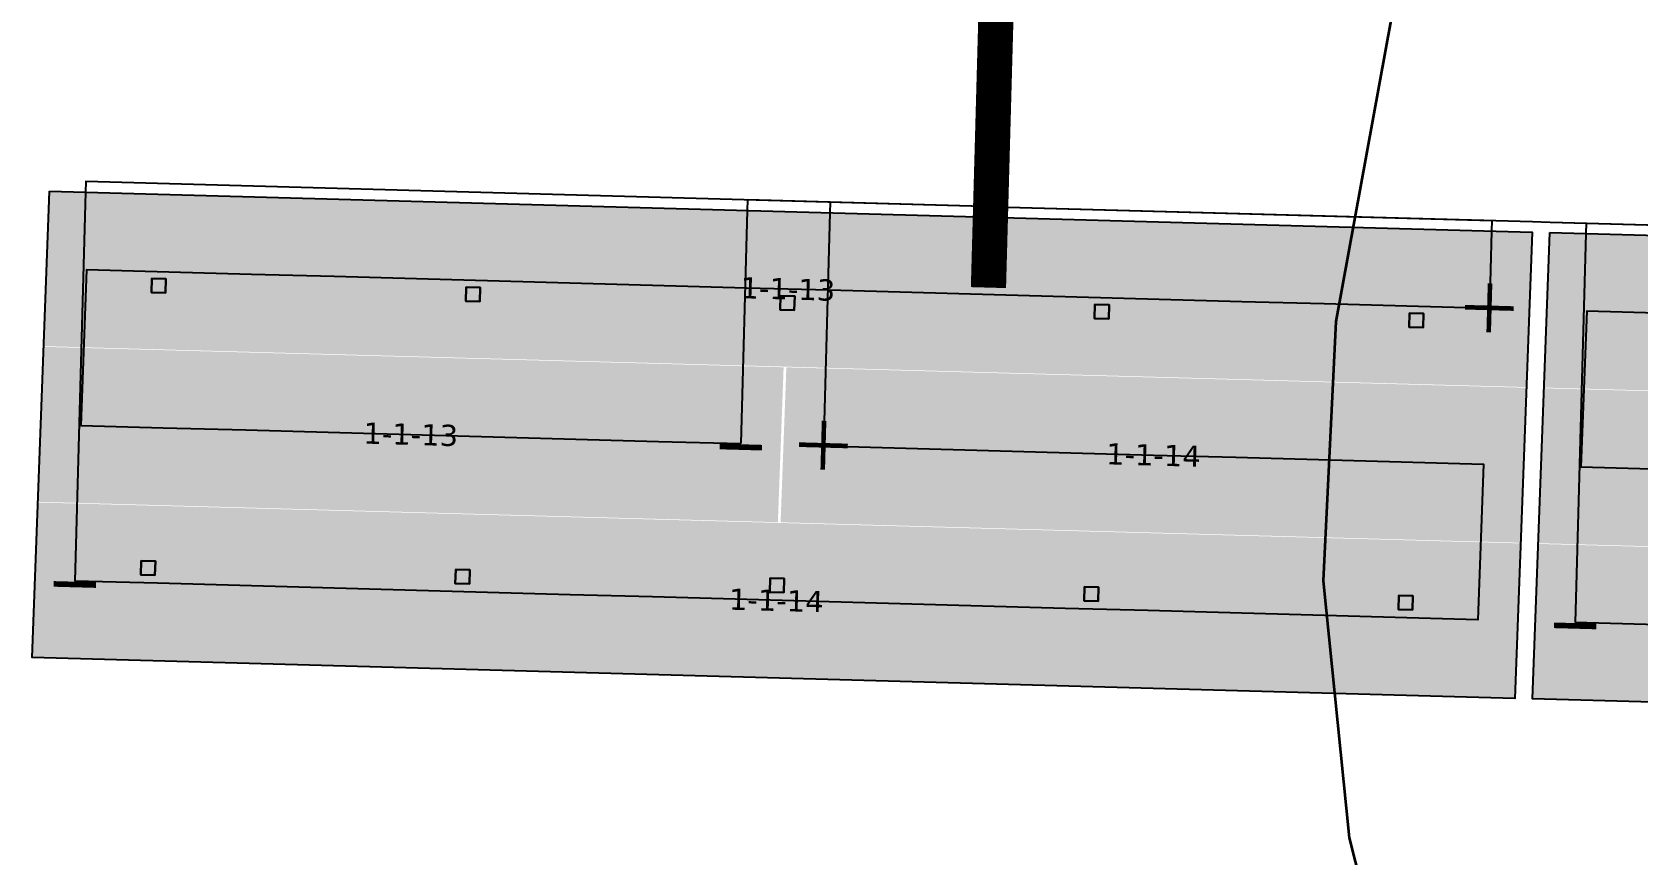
# Model space of a CAD drawing. Header units: metres. Extents: x 1477905 to 1478744, y 4202276 to 4202610.
# Drawn here: x 1477974.92 to 1477997.72, y 4202318.42 to 4202330.09 of the extents above; entities that cross this region are included whole.
import ezdxf

# ---------------------------------------------------------------- set-up
doc = ezdxf.new("R2010")
doc.units = ezdxf.units.M
doc.layers.add('Nouveau Terrain - CN - Courbes', color=22, linetype='Continuous', lineweight=0)
for name, color, linetype in [('PVcase Device Coloring', 7, 'Continuous'), ('PVcase Polarity Symbols', 7, 'Continuous'), ('PVcase Poles', 7, 'Continuous'), ('PVcase PV Modules (full frames)', 142, 'Continuous'), ('PVcase PV Modules (optimised)', 142, 'Continuous'), ('PVcase String Cables', 150, 'Continuous'), ('PVcase Stringing Numbers', 7, 'Continuous'), ('PVcase Strings', 92, 'Continuous'), ('PVcase Trenches', 7, 'Continuous')]:
    doc.layers.add(name, color=color, linetype=linetype)
doc.styles.get("Standard").update_dxf_attribs({"font": 'verdana.ttf'})
doc.styles.add('UBS-Style de texte', font='verdana.ttf')

# ---------------------------------------------------------------- blocks, each defined once
blk = doc.blocks.new('3P18@15DEG F FX ID2 PVBlock')
at = {"layer": 'PVcase PV Modules (optimised)', "color": 0}
blk.add_polyline3d([(0, 0, 1.773945735132677), (21.06698842950539, -0.5810537936249747, 1.773945735132684), (20.88445742833418, -7.198992669318526, 7.019385073192552e-15), (-0.182531001171211, -6.617938875693552, 0)], close=True, dxfattribs=at)

msp = doc.modelspace()

# ---------------------------------------------------------------- hatches: boundary and pattern name
at = {"layer": 'PVcase Device Coloring', "true_color": 0xb3ff80, "transparency": 33554582}
for points in [[(1477975.162391025, 4202327.835633877), (1477975.080556286, 4202325.636675165), (1477996.133951325, 4202325.055996294), (1477996.215786064, 4202327.254955006)], [(1477996.46674692, 4202327.248033192), (1477996.384561243, 4202325.04908416), (1478011.578640681, 4202324.630012515), (1478011.660826358, 4202326.828961547)], [(1477975.080197047, 4202325.627022143), (1477974.998362307, 4202323.428063431), (1477985.505579817, 4202323.138261278), (1477985.587414556, 4202325.33721999)], [(1477985.626374576, 4202325.336145424), (1477985.544539836, 4202323.137186713), (1477996.051757346, 4202322.84738456), (1477996.133592085, 4202325.046343272)], [(1477996.384200464, 4202325.03943118), (1477996.302014787, 4202322.840482148), (1478012.667866427, 4202322.389091565), (1478012.750052103, 4202324.588040597)], [(1477974.998003068, 4202323.418410407), (1477974.916168329, 4202321.219451696), (1477995.969563368, 4202320.638772825), (1477996.051398107, 4202322.837731536)], [(1477996.3041529, 4202322.830760244), (1477996.21733045, 4202320.6319391), (1478028.025955936, 4202319.754617571), (1478028.112778387, 4202321.953438715)]]:
    msp.add_hatch(color=71, dxfattribs=at).paths.add_polyline_path(points, flags=0)

# ---------------------------------------------------------------- linework, layer by layer
at = {"layer": 'Nouveau Terrain - CN - Courbes', "linetype": 'Continuous', "lineweight": 35}
msp.add_polyline3d([(1478006.412396852, 4202297.801239322, 83), (1478002.471871298, 4202298.102663486, 83), (1478001.847848419, 4202298.524040777, 83), (1478001.093572353, 4202299.889490742, 83), (1477999.930502665, 4202304.54533724, 83), (1477996.805200192, 4202309.786615624, 83), (1477994.542941552, 4202315.041818266, 83), (1477993.622994336, 4202318.658497655, 83), (1477993.253012364, 4202322.306960797, 83), (1477993.432995638, 4202325.987207691, 83), (1477995.625253581, 4202337.979717853, 83), (1477996.682585755, 4202341.734162691, 83), (1477997.185389081, 4202343.387257799, 83), (1477997.038637594, 4202348.248768949, 83), (1477997.697376424, 4202357.756428254, 83), (1477998.633390394, 4202366.082772533, 83), (1477995.150346179, 4202382.544913547, 83)], dxfattribs=at)
at = {"layer": 'PVcase Poles'}
for points in [[(1477976.609831933, 4202326.399180767, 82.51685289014156), (1477976.615346085, 4202326.599104739, 82.51685289014156), (1477976.615346085, 4202326.599104739, 86.07018400893449), (1477976.609831933, 4202326.399180767, 86.01655956928296), (1477976.609831933, 4202326.399180767, 82.51685289014156), (1477976.809755903, 4202326.393666615, 82.51685289014156), (1477976.809755903, 4202326.393666615, 86.00937140627397), (1477976.609831933, 4202326.399180767, 86.01655956928296), (1477976.809755903, 4202326.393666615, 86.00937140627397), (1477976.815270056, 4202326.593590586, 86.0629958459255), (1477976.815270056, 4202326.593590586, 82.51685289014156), (1477976.809755903, 4202326.393666615, 82.51685289014156), (1477976.815270056, 4202326.593590586, 82.51685289014156), (1477976.615346085, 4202326.599104739, 82.51685289014156), (1477976.815270056, 4202326.593590586, 82.51685289014156), (1477976.815270056, 4202326.593590586, 86.0629958459255), (1477976.615346085, 4202326.599104739, 86.07018400893449)], [(1477981.074250553, 4202326.276046539, 82.35090439088384), (1477981.079764706, 4202326.47597051, 82.35090439088384), (1477981.079764706, 4202326.47597051, 85.9096681462268), (1477981.074250553, 4202326.276046539, 85.85604370657528), (1477981.074250553, 4202326.276046539, 82.35090439088384), (1477981.274174524, 4202326.270532386, 82.35090439088384), (1477981.274174524, 4202326.270532386, 85.84885554356629), (1477981.074250553, 4202326.276046539, 85.85604370657528), (1477981.274174524, 4202326.270532386, 85.84885554356629), (1477981.279688676, 4202326.470456358, 85.90247998321783), (1477981.279688676, 4202326.470456358, 82.35090439088384), (1477981.274174524, 4202326.270532386, 82.35090439088384), (1477981.279688676, 4202326.470456358, 82.35090439088384), (1477981.079764706, 4202326.47597051, 82.35090439088384), (1477981.279688676, 4202326.470456358, 82.35090439088384), (1477981.279688676, 4202326.470456358, 85.90247998321783), (1477981.079764706, 4202326.47597051, 85.9096681462268)], [(1477985.538669174, 4202326.152912308, 82.20471114102529), (1477985.544183326, 4202326.35283628, 82.20471114102529), (1477985.544183326, 4202326.35283628, 85.74915228301806), (1477985.538669174, 4202326.152912308, 85.69552784336653), (1477985.538669174, 4202326.152912308, 82.20471114102529), (1477985.738593145, 4202326.147398156, 82.20471114102529), (1477985.738593145, 4202326.147398156, 85.68833968035754), (1477985.538669174, 4202326.152912308, 85.69552784336653), (1477985.738593145, 4202326.147398156, 85.68833968035754), (1477985.744107297, 4202326.347322128, 85.74196412000907), (1477985.744107297, 4202326.347322128, 82.20471114102529), (1477985.738593145, 4202326.147398156, 82.20471114102529), (1477985.744107297, 4202326.347322128, 82.20471114102529), (1477985.544183326, 4202326.35283628, 82.20471114102529), (1477985.744107297, 4202326.347322128, 82.20471114102529), (1477985.744107297, 4202326.347322128, 85.74196412000907), (1477985.544183326, 4202326.35283628, 85.74915228301806)], [(1477990.003087794, 4202326.02977808, 82.08749085877608), (1477990.008601947, 4202326.229702052, 82.08749085877608), (1477990.008601947, 4202326.229702052, 85.58863642031038), (1477990.003087794, 4202326.02977808, 85.53501198065885), (1477990.003087794, 4202326.02977808, 82.08749085877608), (1477990.203011765, 4202326.024263928, 82.08749085877608), (1477990.203011765, 4202326.024263928, 85.52782381764986), (1477990.003087794, 4202326.02977808, 85.53501198065885), (1477990.203011765, 4202326.024263928, 85.52782381764986), (1477990.208525917, 4202326.224187899, 85.5814482573014), (1477990.208525917, 4202326.224187899, 82.08749085877608), (1477990.203011765, 4202326.024263928, 82.08749085877608), (1477990.208525917, 4202326.224187899, 82.08749085877608), (1477990.008601947, 4202326.229702052, 82.08749085877608), (1477990.208525917, 4202326.224187899, 82.08749085877608), (1477990.208525917, 4202326.224187899, 85.5814482573014), (1477990.008601947, 4202326.229702052, 85.58863642031038)], [(1477994.467506415, 4202325.906643851, 81.95971417562241), (1477994.473020567, 4202326.106567822, 81.95971417562241), (1477994.473020567, 4202326.106567822, 85.42812055735217), (1477994.467506415, 4202325.906643851, 85.37449611770063), (1477994.467506415, 4202325.906643851, 81.95971417562241), (1477994.667430386, 4202325.901129698, 81.95971417562241), (1477994.667430386, 4202325.901129698, 85.36730795469165), (1477994.467506415, 4202325.906643851, 85.37449611770063), (1477994.667430386, 4202325.901129698, 85.36730795469165), (1477994.672944538, 4202326.10105367, 85.42093239434318), (1477994.672944538, 4202326.10105367, 81.95971417562241), (1477994.667430386, 4202325.901129698, 81.95971417562241), (1477994.672944538, 4202326.10105367, 81.95971417562241), (1477994.473020567, 4202326.106567822, 81.95971417562241), (1477994.672944538, 4202326.10105367, 81.95971417562241), (1477994.672944538, 4202326.10105367, 85.42093239434318), (1477994.473020567, 4202326.106567822, 85.42812055735217)], [(1477976.460658025, 4202322.390769824, 82.58888131708125), (1477976.466172178, 4202322.590693796, 82.58888131708125), (1477976.466172178, 4202322.590693796, 84.99613327244211), (1477976.460658025, 4202322.390769824, 84.94250883279058), (1477976.460658025, 4202322.390769824, 82.58888131708125), (1477976.660581996, 4202322.385255672, 82.58888131708125), (1477976.660581996, 4202322.385255672, 84.93532066978159), (1477976.460658025, 4202322.390769824, 84.94250883279058), (1477976.660581996, 4202322.385255672, 84.93532066978159), (1477976.666096148, 4202322.585179644, 84.98894510943313), (1477976.666096148, 4202322.585179644, 82.58888131708125), (1477976.660581996, 4202322.385255672, 82.58888131708125), (1477976.666096148, 4202322.585179644, 82.58888131708125), (1477976.466172178, 4202322.590693796, 82.58888131708125), (1477976.666096148, 4202322.585179644, 82.58888131708125), (1477976.666096148, 4202322.585179644, 84.98894510943313), (1477976.466172178, 4202322.590693796, 84.99613327244211)], [(1477980.925076646, 4202322.267635596, 82.45082153688287), (1477980.930590798, 4202322.467559568, 82.45082153688287), (1477980.930590798, 4202322.467559568, 84.83561740974108), (1477980.925076646, 4202322.267635596, 84.78199297008955), (1477980.925076646, 4202322.267635596, 82.45082153688287), (1477981.125000616, 4202322.262121444, 82.45082153688287), (1477981.125000616, 4202322.262121444, 84.77480480708056), (1477980.925076646, 4202322.267635596, 84.78199297008955), (1477981.125000616, 4202322.262121444, 84.77480480708056), (1477981.130514769, 4202322.462045415, 84.8284292467321), (1477981.130514769, 4202322.462045415, 82.45082153688287), (1477981.125000616, 4202322.262121444, 82.45082153688287), (1477981.130514769, 4202322.462045415, 82.45082153688287), (1477980.930590798, 4202322.467559568, 82.45082153688287), (1477981.130514769, 4202322.462045415, 82.45082153688287), (1477981.130514769, 4202322.462045415, 84.8284292467321), (1477980.930590798, 4202322.467559568, 84.83561740974108)], [(1477985.389495266, 4202322.144501367, 82.2662563828605), (1477985.395009418, 4202322.344425338, 82.2662563828605), (1477985.395009418, 4202322.344425338, 84.67510154678287), (1477985.389495266, 4202322.144501367, 84.62147710713133), (1477985.389495266, 4202322.144501367, 82.2662563828605), (1477985.589419237, 4202322.138987214, 82.2662563828605), (1477985.589419237, 4202322.138987214, 84.61428894412235), (1477985.389495266, 4202322.144501367, 84.62147710713133), (1477985.589419237, 4202322.138987214, 84.61428894412235), (1477985.594933389, 4202322.338911186, 84.66791338377388), (1477985.594933389, 4202322.338911186, 82.2662563828605), (1477985.589419237, 4202322.138987214, 82.2662563828605), (1477985.594933389, 4202322.338911186, 82.2662563828605), (1477985.395009418, 4202322.344425338, 82.2662563828605), (1477985.594933389, 4202322.338911186, 82.2662563828605), (1477985.594933389, 4202322.338911186, 84.66791338377388), (1477985.395009418, 4202322.344425338, 84.67510154678287)], [(1477989.853913886, 4202322.021367138, 82.09388571482725), (1477989.859428039, 4202322.22129111, 82.09388571482725), (1477989.859428039, 4202322.22129111, 84.51458568408184), (1477989.853913886, 4202322.021367138, 84.4609612444303), (1477989.853913886, 4202322.021367138, 82.09388571482725), (1477990.053837857, 4202322.015852986, 82.09388571482725), (1477990.053837857, 4202322.015852986, 84.45377308142132), (1477989.853913886, 4202322.021367138, 84.4609612444303), (1477990.053837857, 4202322.015852986, 84.45377308142132), (1477990.05935201, 4202322.215776958, 84.50739752107285), (1477990.05935201, 4202322.215776958, 82.09388571482725), (1477990.053837857, 4202322.015852986, 82.09388571482725), (1477990.05935201, 4202322.215776958, 82.09388571482725), (1477989.859428039, 4202322.22129111, 82.09388571482725), (1477990.05935201, 4202322.215776958, 82.09388571482725), (1477990.05935201, 4202322.215776958, 84.50739752107285), (1477989.859428039, 4202322.22129111, 84.51458568408184)], [(1477994.318332507, 4202321.898232909, 81.96463514468475), (1477994.32384666, 4202322.098156881, 81.96463514468475), (1477994.32384666, 4202322.098156881, 84.35406982111698), (1477994.318332507, 4202321.898232909, 84.30044538146544), (1477994.318332507, 4202321.898232909, 81.96463514468475), (1477994.518256478, 4202321.892718757, 81.96463514468475), (1477994.518256478, 4202321.892718757, 84.29325721845646), (1477994.318332507, 4202321.898232909, 84.30044538146544), (1477994.518256478, 4202321.892718757, 84.29325721845646), (1477994.52377063, 4202322.092642728, 84.34688165810799), (1477994.52377063, 4202322.092642728, 81.96463514468475), (1477994.518256478, 4202321.892718757, 81.96463514468475), (1477994.52377063, 4202322.092642728, 81.96463514468475), (1477994.32384666, 4202322.098156881, 81.96463514468475), (1477994.52377063, 4202322.092642728, 81.96463514468475), (1477994.52377063, 4202322.092642728, 84.34688165810799), (1477994.32384666, 4202322.098156881, 84.35406982111698)]]:
    msp.add_polyline3d(points, dxfattribs=at)
at = {"layer": 'PVcase String Cables'}
for points in [[(1477982.062604593, 4202348.668681913, 86.23765637321624), (1477989.002763463, 4202348.477263686, 86.01769885901967), (1477989.002763463, 4202348.477263686, 82.49283262244512), (1477988.920581433, 4202345.497629298, 82.49769059812704), (1477988.838399403, 4202342.51799491, 82.48770924463153), (1477988.756217374, 4202339.538360521, 82.46173863708627), (1477988.674035344, 4202336.558726132, 82.44394899565957), (1477988.591853315, 4202333.579091744, 82.41410711770224), (1477988.509671285, 4202330.599457355, 82.39411051042558), (1477988.427489255, 4202327.619822967, 82.37811010954083), (1477988.427489255, 4202327.619822967, 85.96754482169206), (1477975.679837993, 4202327.971419078, 86.42588003070654), (1477975.675702379, 4202327.82147611, 86.42582814602379), (1477975.52350444, 4202322.303308517, 84.94572227066502)], [(1477982.062604593, 4202348.668681913, 86.23765637321624), (1477989.002763463, 4202348.477263686, 86.01769885901967), (1477989.002763463, 4202348.477263686, 82.49283262244512), (1477988.920581433, 4202345.497629298, 82.49769059812704), (1477988.838399404, 4202342.517994909, 82.48770924461387), (1477988.756217374, 4202339.53836052, 82.46173863707153), (1477988.674035344, 4202336.558726132, 82.44394899565957), (1477988.591853315, 4202333.579091744, 82.41410711770224), (1477988.509671285, 4202330.599457354, 82.39411051041199), (1477988.427489255, 4202327.619822966, 82.3781101095273), (1477988.427489255, 4202327.619822966, 85.96754482168245), (1477996.221364744, 4202327.404858171, 85.6873200589043), (1477996.472349523, 4202327.397935699, 85.67814742046922), (1478011.087795684, 4202326.994823487, 85.14393339825865), (1478011.08366007, 4202326.844880513, 85.14387977784199), (1478011.053327008, 4202325.745109228, 84.84888817765258)], [(1477982.062604593, 4202348.668681913, 86.23765637321624), (1477989.002763463, 4202348.477263686, 86.01769885901967), (1477989.002763463, 4202348.477263686, 82.49283262244512), (1477988.920581433, 4202345.497629298, 82.49769059812704), (1477988.838399403, 4202342.51799491, 82.48770924463153), (1477988.756217374, 4202339.538360521, 82.46173863708627), (1477988.674035344, 4202336.558726132, 82.44394899565957), (1477988.591853315, 4202333.579091744, 82.41410711770224), (1477988.509671285, 4202330.599457355, 82.39411051042558), (1477988.427489255, 4202327.619822967, 82.37811010954083), (1477988.427489255, 4202327.619822967, 85.96754482169206), (1477996.221364744, 4202327.404858172, 85.68732005890556), (1477996.472349523, 4202327.397935699, 85.6781474204607), (1478012.237953868, 4202326.963100691, 85.10189358485097), (1478012.233818254, 4202326.813157717, 85.10183996443432), (1478012.142552753, 4202323.504188279, 84.21427524689892)], [(1477982.062604593, 4202348.668681913, 86.23765637321624), (1477989.002763463, 4202348.477263686, 86.01769885901967), (1477989.002763463, 4202348.477263686, 82.49283262244512), (1477988.920581433, 4202345.497629298, 82.49769059812704), (1477988.838399403, 4202342.51799491, 82.48770924463153), (1477988.756217374, 4202339.538360521, 82.46173863708627), (1477988.674035344, 4202336.558726132, 82.44394899566673), (1477988.591853314, 4202333.579091744, 82.41410711770986), (1477988.509671285, 4202330.599457355, 82.3941105104334), (1477988.427489255, 4202327.619822967, 82.37811010954864), (1477988.427489255, 4202327.619822967, 85.96754482170043), (1477996.221364744, 4202327.404858169, 85.68732005890182), (1477996.472349523, 4202327.397935696, 85.6781474204654), (1478017.525289967, 4202326.817269366, 84.90863440867564), (1478017.789462051, 4202326.809983171, 84.8989350939577), (1478038.835693209, 4202326.229501891, 83.96361667354164), (1478039.085051576, 4202326.222624277, 83.9534640923848), (1478043.157257956, 4202326.11030775, 83.82803149248393), (1478043.153122342, 4202325.960364782, 83.82799340616668), (1478043.12278928, 4202324.860593496, 83.53305880614766)], [(1477982.062604593, 4202348.668681913, 86.23765637321624), (1477989.002763463, 4202348.477263686, 86.01769885901967), (1477989.002763463, 4202348.477263686, 82.49283262244512), (1477988.920581433, 4202345.497629298, 82.49769059812704), (1477988.838399403, 4202342.51799491, 82.48770924463153), (1477988.756217374, 4202339.538360521, 82.46173863708627), (1477988.674035344, 4202336.558726132, 82.44394899565957), (1477988.591853315, 4202333.579091744, 82.41410711770224), (1477988.509671285, 4202330.599457355, 82.39411051042558), (1477988.427489255, 4202327.619822967, 82.37811010954083), (1477988.427489255, 4202327.619822967, 85.96754482169206), (1477996.221364744, 4202327.404858169, 85.68732005890182), (1477996.472349523, 4202327.397935697, 85.67814742046667), (1478017.525289967, 4202326.817269366, 84.90863440866713), (1478017.789462051, 4202326.809983172, 84.89893509395934), (1478038.835693209, 4202326.229501892, 83.96361667354326), (1478039.085051576, 4202326.222624277, 83.9534640923848), (1478044.311038781, 4202326.078485038, 83.79249259412586), (1478044.306903167, 4202325.92854207, 83.79245450781572), (1478044.215637667, 4202322.619572628, 82.90506129186144)], [(1477982.062604593, 4202348.668681913, 86.23765637321624), (1477989.002763463, 4202348.477263686, 86.01769885901967), (1477989.002763463, 4202348.477263686, 82.49283262244512), (1477988.920581433, 4202345.497629298, 82.49769059812704), (1477988.838399403, 4202342.51799491, 82.48770924463153), (1477988.756217374, 4202339.538360521, 82.46173863708627), (1477988.674035344, 4202336.558726133, 82.44394899567814), (1477988.591853315, 4202333.579091744, 82.41410711771378), (1477988.509671285, 4202330.599457356, 82.3941105104313), (1477988.427489255, 4202327.619822968, 82.37811010954655), (1477988.427489255, 4202327.619822968, 85.96754482169331), (1477996.221364744, 4202327.40485817, 85.68732005890305), (1477996.472349523, 4202327.397935698, 85.67814742046794), (1478017.525289967, 4202326.817269367, 84.90863440866839), (1478017.789462051, 4202326.809983172, 84.89893509395934), (1478038.835693209, 4202326.229501892, 83.96361667354326), (1478039.085051576, 4202326.222624278, 83.95346409238584), (1478045.483037446, 4202326.046159855, 83.75639254764931), (1478045.478901832, 4202325.896216886, 83.75635446133816), (1478045.387636331, 4202322.587247445, 82.86896124551663)], [(1477982.062604593, 4202348.668681913, 86.23765637321624), (1477989.002763463, 4202348.477263686, 86.01769885901967), (1477989.002763463, 4202348.477263686, 82.49283262244512), (1477988.920581433, 4202345.497629298, 82.49769059812704), (1477988.838399404, 4202342.51799491, 82.48770924462322), (1477988.756217374, 4202339.538360521, 82.46173863707776), (1477988.674035344, 4202336.558726132, 82.44394899565957), (1477988.591853315, 4202333.579091744, 82.41410711770224), (1477988.509671285, 4202330.599457355, 82.39411051041775), (1477988.427489255, 4202327.619822967, 82.37811010953301), (1477988.427489255, 4202327.619822967, 85.9675448216837), (1477996.221364744, 4202327.404858169, 85.68732005890182), (1477996.472349523, 4202327.397935697, 85.67814742046667), (1478017.525289967, 4202326.817269366, 84.90863440866713), (1478017.789462051, 4202326.809983171, 84.8989350939577), (1478038.835693209, 4202326.229501891, 83.96361667354164), (1478039.085051576, 4202326.222624277, 83.9534640923848), (1478044.329256621, 4202326.077982567, 83.79193144600005), (1478044.325121007, 4202325.928039599, 83.79189335968275), (1478044.294787944, 4202324.828268312, 83.49695875946918)], [(1477982.062604593, 4202348.668681913, 86.23765637321624), (1477989.002763463, 4202348.477263686, 86.01769885901967), (1477989.002763463, 4202348.477263686, 82.49283262244512), (1477988.920581433, 4202345.497629298, 82.49769059812704), (1477988.838399403, 4202342.51799491, 82.48770924463153), (1477988.756217374, 4202339.538360521, 82.46173863708627), (1477988.674035344, 4202336.558726132, 82.44394899565957), (1477988.591853315, 4202333.579091744, 82.41410711770224), (1477988.509671285, 4202330.599457355, 82.39411051042558), (1477988.427489255, 4202327.619822967, 82.37811010954083), (1477988.427489255, 4202327.619822967, 85.96754482169206), (1477996.221364744, 4202327.404858172, 85.68732005890556), (1477996.472349523, 4202327.397935699, 85.6781474204607), (1478013.409726069, 4202326.930781755, 85.05906375031316), (1478013.405590455, 4202326.780838779, 85.05901012989531), (1478013.314324954, 4202323.471869341, 84.17144541236843)], [(1477982.062604593, 4202348.668681913, 86.23765637321624), (1477989.002763463, 4202348.477263686, 86.01769885901967), (1477989.002763463, 4202348.477263686, 82.49283262244512), (1477988.920581433, 4202345.497629298, 82.49769059812704), (1477988.838399403, 4202342.51799491, 82.48770924463153), (1477988.756217374, 4202339.538360521, 82.46173863708627), (1477988.674035344, 4202336.558726132, 82.44394899565957), (1477988.591853315, 4202333.579091744, 82.41410711770224), (1477988.509671285, 4202330.599457355, 82.39411051042558), (1477988.427489255, 4202327.619822967, 82.37811010954083), (1477988.427489255, 4202327.619822967, 85.96754482169206), (1477996.221364744, 4202327.404858172, 85.68732005890556), (1477996.472349523, 4202327.397935699, 85.6781474204607), (1478012.259567886, 4202326.96250455, 85.10110356370264), (1478012.255432272, 4202326.812561575, 85.10104994328599), (1478012.225099209, 4202325.712790291, 84.80605834311358)], [(1477982.062604593, 4202348.668681913, 86.23765637321624), (1477989.002763463, 4202348.477263686, 86.01769885901967), (1477989.002763463, 4202348.477263686, 82.49283262244512), (1477988.920581433, 4202345.497629298, 82.49769059812704), (1477988.838399403, 4202342.51799491, 82.48770924463153), (1477988.756217374, 4202339.538360521, 82.46173863708627), (1477988.674035344, 4202336.558726132, 82.44394899566673), (1477988.591853314, 4202333.579091744, 82.41410711770986), (1477988.509671285, 4202330.599457355, 82.3941105104334), (1477988.427489255, 4202327.619822967, 82.37811010954864), (1477988.427489255, 4202327.619822967, 85.96754482170043), (1477996.221364744, 4202327.40485817, 85.68732005890305), (1477996.472349523, 4202327.397935697, 85.67814742046667), (1478017.525289967, 4202326.817269369, 84.90863440867093), (1478017.789462051, 4202326.809983173, 84.89893509395226), (1478038.835693209, 4202326.229501896, 83.9636166735498), (1478039.085051577, 4202326.22262428, 83.95346409238175), (1478059.528803578, 4202325.658760129, 83.32375313812642), (1478059.524667964, 4202325.508817153, 83.32371505180807), (1478059.372470025, 4202319.990649558, 81.84386322016796)], [(1477982.062604593, 4202348.668681913, 86.23765637321624), (1477989.002763463, 4202348.477263686, 86.01769885901967), (1477989.002763463, 4202348.477263686, 82.49283262244512), (1477988.920581433, 4202345.497629298, 82.49769059812704), (1477988.838399403, 4202342.517994909, 82.48770924462217), (1477988.756217374, 4202339.53836052, 82.46173863708005), (1477988.674035344, 4202336.558726132, 82.44394899566673), (1477988.591853314, 4202333.579091744, 82.41410711770986), (1477988.509671285, 4202330.599457354, 82.39411051042768), (1477988.427489255, 4202327.619822966, 82.37811010954293), (1477988.427489255, 4202327.619822966, 85.96754482169918), (1477996.221364744, 4202327.404858169, 85.68732005890182), (1477996.472349523, 4202327.397935697, 85.67814742046667), (1478017.525289967, 4202326.817269369, 84.90863440867093), (1478017.789462051, 4202326.809983173, 84.89893509395226), (1478028.830873482, 4202326.50544729, 84.40824222731881), (1478028.826737868, 4202326.355504316, 84.40816298528158), (1478028.674539929, 4202320.837336725, 82.92755330018015)], [(1477982.062604593, 4202348.668681913, 86.23765637321624), (1477989.002763463, 4202348.477263686, 86.01769885901967), (1477989.002763463, 4202348.477263686, 82.49283262244512), (1477988.920581433, 4202345.497629298, 82.49769059812704), (1477988.838399403, 4202342.51799491, 82.48770924463153), (1477988.756217374, 4202339.538360521, 82.46173863708627), (1477988.674035344, 4202336.558726132, 82.44394899565957), (1477988.591853315, 4202333.579091744, 82.41410711770224), (1477988.509671285, 4202330.599457355, 82.39411051042558), (1477988.427489255, 4202327.619822967, 82.37811010954083), (1477988.427489255, 4202327.619822967, 85.96754482169206), (1477996.221364744, 4202327.40485817, 85.68732005890305), (1477996.472349523, 4202327.397935698, 85.67814742046794), (1478017.525289967, 4202326.81726937, 84.9086344086722), (1478017.789462051, 4202326.809983174, 84.89893509395388), (1478027.659474708, 4202326.537755928, 84.46030051948358), (1478027.655339094, 4202326.387812954, 84.46022127744635), (1478027.503141156, 4202320.869645362, 82.97961159208202)], [(1477982.062604593, 4202348.668681913, 86.23765637321624), (1477989.002763463, 4202348.477263686, 86.01769885901967), (1477989.002763463, 4202348.477263686, 82.49283262244512), (1477988.920581433, 4202345.497629298, 82.49769059812704), (1477988.838399403, 4202342.517994909, 82.48770924462217), (1477988.756217374, 4202339.53836052, 82.46173863708005), (1477988.674035344, 4202336.558726132, 82.44394899565957), (1477988.591853315, 4202333.579091744, 82.41410711770224), (1477988.509671285, 4202330.599457354, 82.39411051041985), (1477988.427489255, 4202327.619822966, 82.37811010953511), (1477988.427489255, 4202327.619822966, 85.96754482169081), (1477996.221364744, 4202327.404858171, 85.6873200589043), (1477996.472349523, 4202327.397935698, 85.67814742046794), (1477996.983301233, 4202327.383843013, 85.65947145496118), (1477996.979165619, 4202327.233900046, 85.65941783454619), (1477996.826967681, 4202321.715732453, 84.17927999940576)], [(1477982.062604593, 4202348.668681913, 86.23765637321624), (1477989.002763463, 4202348.477263686, 86.01769885901967), (1477989.002763463, 4202348.477263686, 82.49283262244512), (1477988.920581433, 4202345.497629298, 82.49769059812704), (1477988.838399403, 4202342.51799491, 82.48770924463153), (1477988.756217374, 4202339.538360521, 82.46173863708627), (1477988.674035344, 4202336.558726132, 82.44394899565957), (1477988.591853315, 4202333.579091744, 82.41410711770224), (1477988.509671285, 4202330.599457355, 82.39411051042558), (1477988.427489255, 4202327.619822967, 82.37811010954083), (1477988.427489255, 4202327.619822967, 85.96754482169206), (1477995.642918629, 4202327.420812447, 85.70811778985126), (1477995.638783015, 4202327.270869469, 85.70806590516452), (1477995.608449952, 4202326.171098185, 85.41308067461418)], [(1477982.062604593, 4202348.668681913, 86.23765637321624), (1477989.002763463, 4202348.477263686, 86.01769885901967), (1477989.002763463, 4202348.477263686, 82.49283262244512), (1477988.920581433, 4202345.497629298, 82.49769059812704), (1477988.838399403, 4202342.51799491, 82.48770924463153), (1477988.756217374, 4202339.538360521, 82.46173863708627), (1477988.674035344, 4202336.558726132, 82.44394899566673), (1477988.591853314, 4202333.579091744, 82.41410711770986), (1477988.509671285, 4202330.599457355, 82.3941105104334), (1477988.427489255, 4202327.619822967, 82.37811010954864), (1477988.427489255, 4202327.619822967, 85.96754482170043), (1477985.075479559, 4202327.71227558, 86.08806459691453), (1477985.071343945, 4202327.562332607, 86.08801271222565), (1477984.980078445, 4202324.253363169, 85.20046715939682)], [(1477982.062604593, 4202348.668681913, 86.23765637321624), (1477989.002763463, 4202348.477263686, 86.01769885901967), (1477989.002763463, 4202348.477263686, 82.49283262244512), (1477988.920581433, 4202345.497629298, 82.49769059812704), (1477988.838399403, 4202342.51799491, 82.48770924463153), (1477988.756217374, 4202339.538360521, 82.46173863708627), (1477988.674035344, 4202336.558726132, 82.44394899566673), (1477988.591853314, 4202333.579091744, 82.41410711770986), (1477988.509671285, 4202330.599457355, 82.3941105104334), (1477988.427489255, 4202327.619822967, 82.37811010954864), (1477988.427489255, 4202327.619822967, 85.96754482170043), (1477986.247277062, 4202327.679955945, 86.04593322365187), (1477986.243141448, 4202327.530012972, 86.04588133896173), (1477986.151875948, 4202324.221043534, 85.15833578613291)]]:
    msp.add_polyline3d(points, dxfattribs=at)
at = {"layer": 'PVcase Strings'}
for points in [[(1477995.608449952, 4202326.171098185), (1477994.436652449, 4202326.20341782), (1477993.264854946, 4202326.235737455), (1477992.093057443, 4202326.268057091), (1477990.921259939, 4202326.300376726), (1477989.749462436, 4202326.332696361), (1477988.577664933, 4202326.365015997), (1477987.40586743, 4202326.397335633), (1477986.234069927, 4202326.429655268), (1477985.062272423, 4202326.461974903), (1477983.89047492, 4202326.494294538), (1477982.718677417, 4202326.526614174), (1477981.546879914, 4202326.558933809), (1477980.37508241, 4202326.591253445), (1477979.203284907, 4202326.62357308), (1477978.031487404, 4202326.655892716), (1477976.859689901, 4202326.688212351), (1477975.687892398, 4202326.720531986), (1477975.605698419, 4202324.511920252), (1477976.777495922, 4202324.479600617), (1477977.949293426, 4202324.447280982), (1477979.121090929, 4202324.414961345), (1477980.292888432, 4202324.38264171), (1477981.464685935, 4202324.350322075), (1477982.636483438, 4202324.31800244), (1477983.808280942, 4202324.285682804), (1477984.980078445, 4202324.253363169)], [(1477998.163832794, 4202326.100617541), (1477996.992060593, 4202326.132936479), (1477996.909514137, 4202323.924334466), (1477998.081286338, 4202323.892015529)], [(1477986.151875948, 4202324.221043534), (1477987.323673451, 4202324.188723898), (1477988.495470955, 4202324.156404262), (1477989.667268458, 4202324.124084627), (1477990.839065961, 4202324.091764992), (1477992.010863464, 4202324.059445357), (1477993.182660967, 4202324.027125721), (1477994.354458471, 4202323.994806086), (1477995.526255974, 4202323.962486451), (1477995.444061995, 4202321.753874715), (1477994.272264492, 4202321.786194351), (1477993.100466989, 4202321.818513986), (1477991.928669485, 4202321.850833622), (1477990.756871982, 4202321.883153257), (1477989.585074479, 4202321.915472892), (1477988.413276976, 4202321.947792527), (1477987.241479473, 4202321.980112163), (1477986.069681969, 4202322.012431799), (1477984.897884466, 4202322.044751434), (1477983.726086963, 4202322.077071069), (1477982.55428946, 4202322.109390705), (1477981.382491956, 4202322.14171034), (1477980.210694453, 4202322.174029975), (1477979.03889695, 4202322.20634961), (1477977.867099447, 4202322.238669246), (1477976.695301944, 4202322.270988882), (1477975.52350444, 4202322.303308517)], [(1478012.060006297, 4202321.295586266), (1478010.888234095, 4202321.327905203), (1478009.716461894, 4202321.360224141), (1478008.544689693, 4202321.392543078), (1478007.372917492, 4202321.424862016), (1478006.201145291, 4202321.457180954), (1478005.029373089, 4202321.489499891), (1478003.857600888, 4202321.521818829), (1478002.685828687, 4202321.554137765), (1478001.514056486, 4202321.586456703), (1478000.342284285, 4202321.618775641), (1477999.170512083, 4202321.651094578), (1477997.998739882, 4202321.683413516), (1477996.826967681, 4202321.715732453)]]:
    msp.add_lwpolyline(points, dxfattribs=at)
at = {"layer": 'PVcase Trenches', "color": 1, "linetype": 'Continuous', "const_width": 0.5}
msp.add_lwpolyline([(1477988.495744865, 4202326.467503072), (1477989.258575812, 4202354.125098406), (1477998.564432485, 4202371.36311811), (1478037.449800366, 4202431.150890291), (1478047.416647718, 4202440.582698547), (1478047.738936396, 4202452.267764379), (1478191.437311999, 4202448.304384104), (1478194.778269839, 4202456.914682955), (1478198.545805372, 4202456.811525093)], dxfattribs=at)

# ---------------------------------------------------------------- block references
at = {"layer": 'PVcase PV Modules (full frames)', "extrusion": (0.03590397033499088, -0.0009902762437618525, 0.9993547539623482), "rotation": 271.5798884593579}
msp.add_blockref('3P18@15DEG F FX ID2 PVBlock', (4241479.239159103, -1360670.298124085, 48988.32552263674), dxfattribs=at)
at = {"layer": 'PVcase PV Modules (full frames)', "extrusion": (0.03649919263278333, -0.001006693216474387, 0.9993331754254549), "rotation": 271.5798884593579}
msp.add_blockref('3P18@15DEG F FX ID2 PVBlock', (4241479.239159103, -1360662.192572268, 49799.07048575961), dxfattribs=at)

# ---------------------------------------------------------------- texts
at = {"layer": 'PVcase Polarity Symbols', "color": 1, "char_height": 0.7000000000000001, "attachment_point": 5, "rotation": 358.42011154064215}
for insert in [(1477995.608449952, 4202326.171098185), (1477986.151875948, 4202324.221043534)]:
    msp.add_mtext('＋', dxfattribs=dict(at, insert=insert))
at = {"layer": 'PVcase Polarity Symbols', "color": 7, "char_height": 0.7000000000000001, "attachment_point": 5, "rotation": 358.42011154064215}
for insert in [(1477984.980078445, 4202324.253363169), (1477975.52350444, 4202322.303308517), (1477996.826967681, 4202321.715732453)]:
    msp.add_mtext('−', dxfattribs=dict(at, insert=insert))
at = {"layer": 'PVcase Stringing Numbers', "color": 18, "true_color": 0x000000, "char_height": 0.3, "attachment_point": 5, "rotation": 358.42011154064215, "style": 'UBS-Style de texte', "bg_fill": 1, "box_fill_scale": 1.5, "bg_fill_color": 7, "bg_fill_true_color": 16777215, "bg_fill_transparency": 0}
for s, insert in [('1-1-13', (1477985.648171175, 4202326.445815085)), ('1-1-13', (1477980.292888432, 4202324.38264171)), ('1-1-14', (1477990.839065961, 4202324.091764992)), ('1-1-14', (1477985.483783218, 4202322.028591616))]:
    msp.add_mtext(s, dxfattribs=dict(at, insert=insert))

doc.saveas('drawing.dxf')
